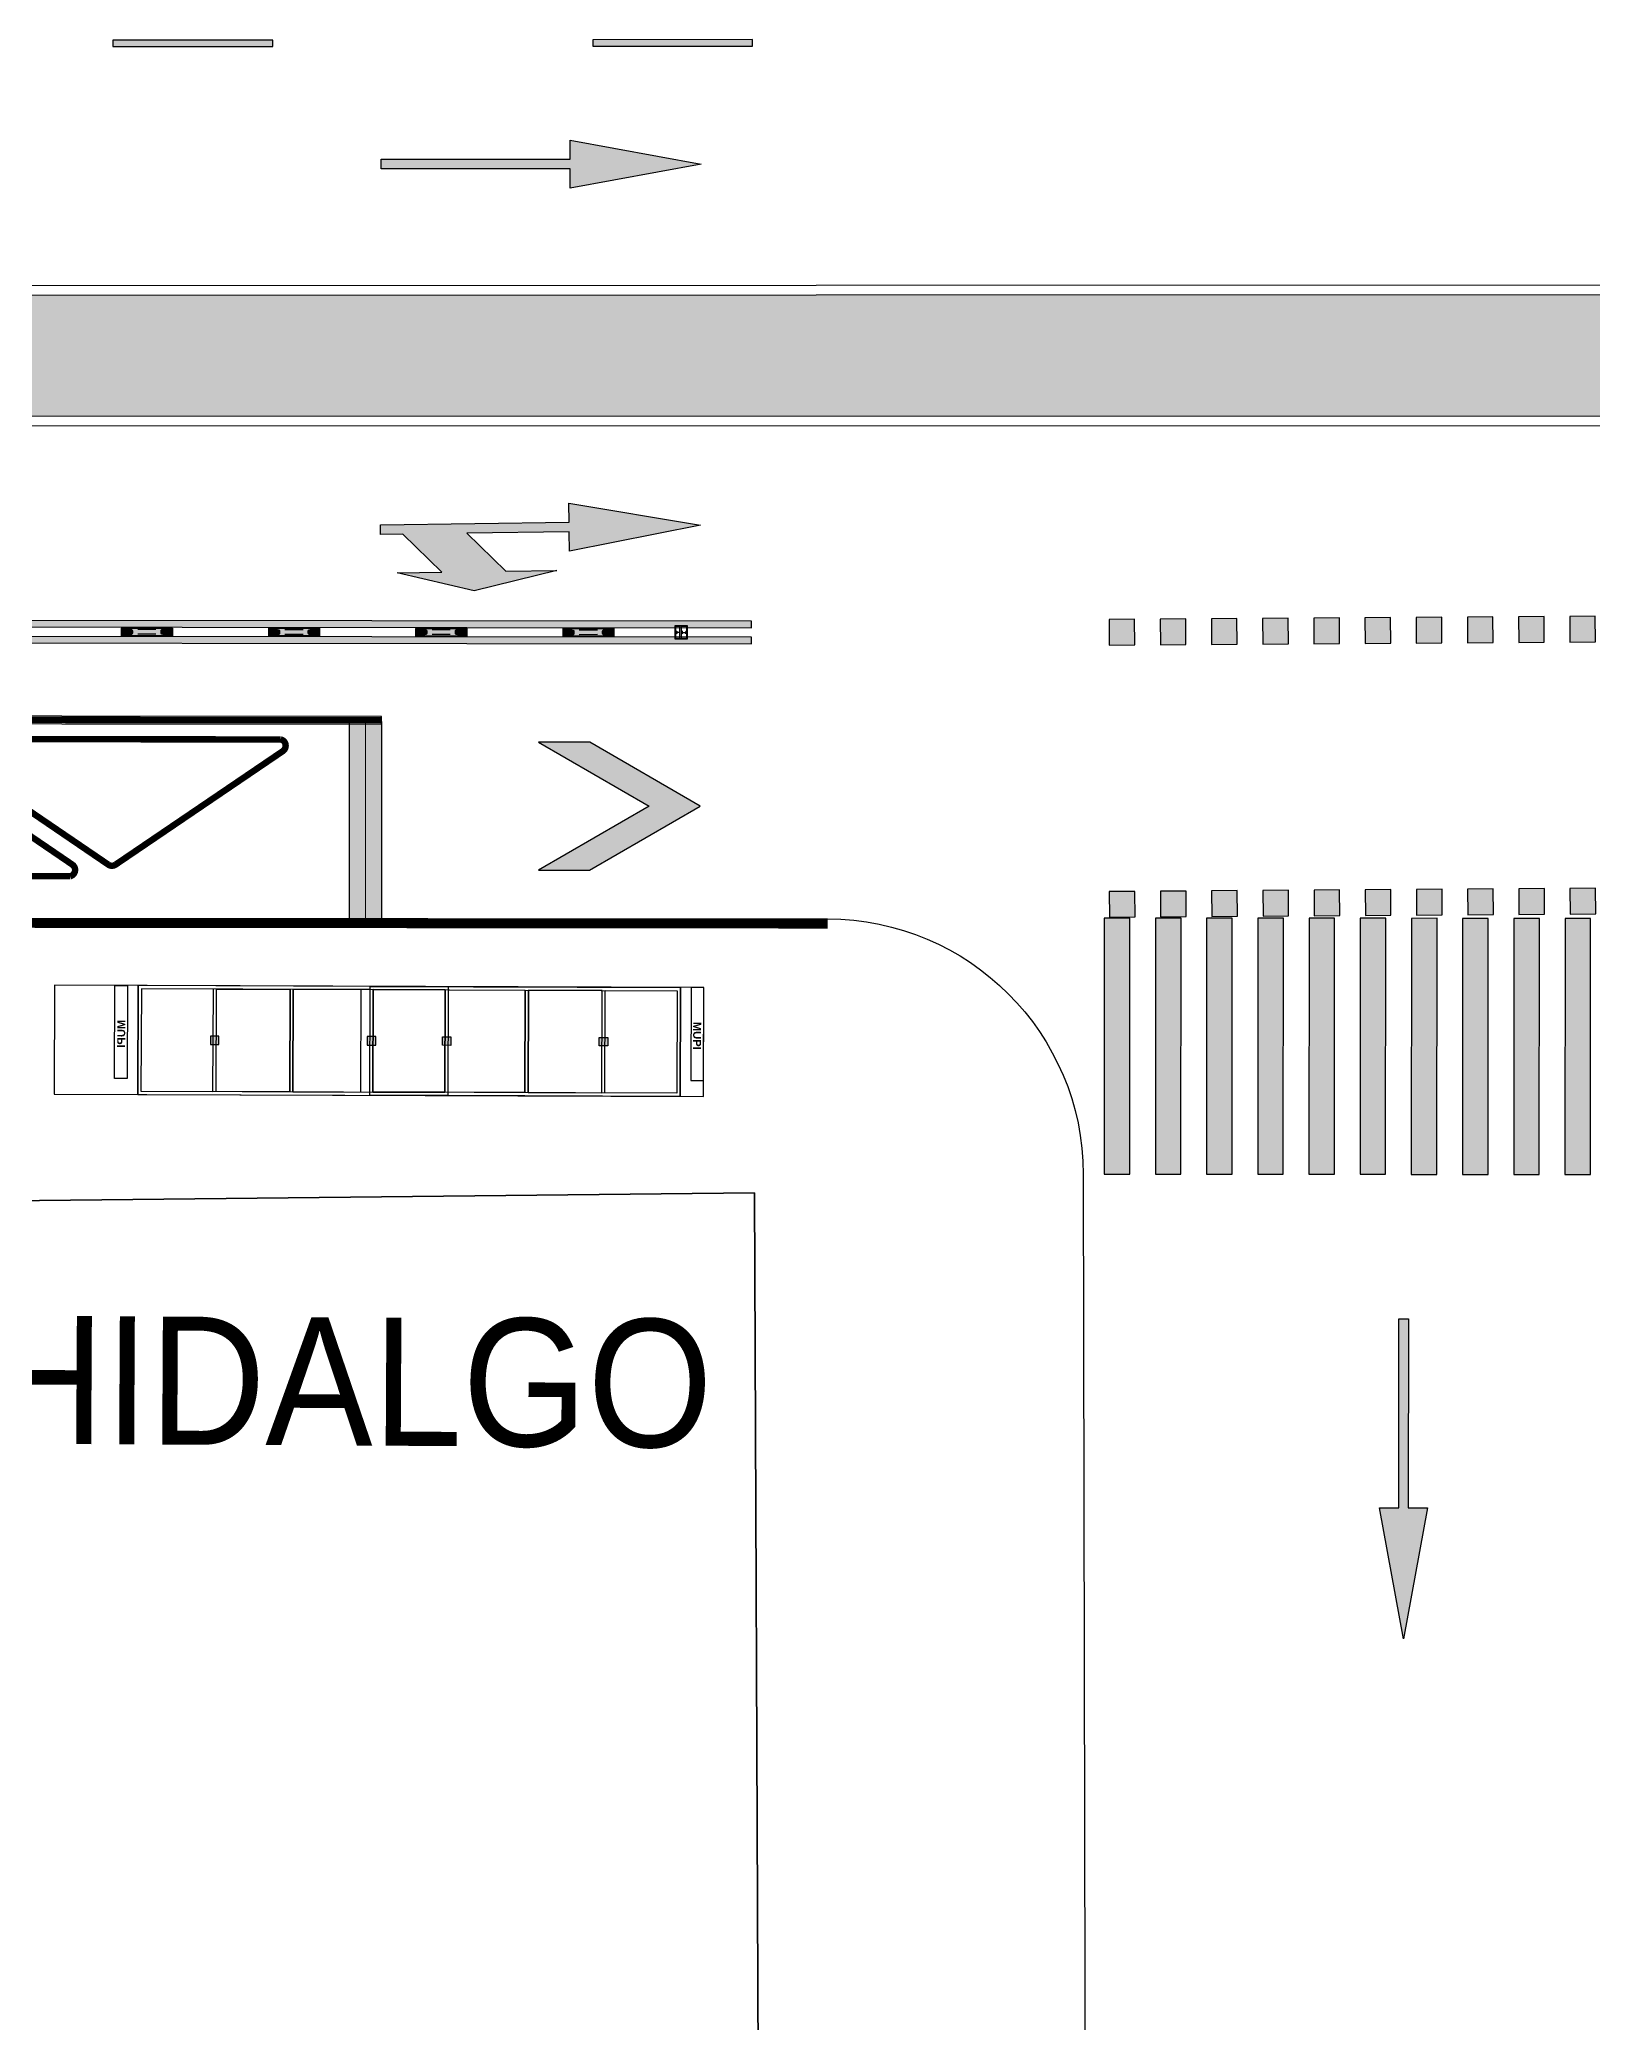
# Model space of a CAD drawing. Header units: metres. Extents: x 668617 to 675126, y 2286318 to 2293677.
# Drawn here: x 669121.77 to 669146.04, y 2287185.69 to 2287216.67 of the extents above; entities that cross this region are included whole.
import ezdxf
from ezdxf.enums import TextEntityAlignment as Align

# ---------------------------------------------------------------- set-up
doc = ezdxf.new("R2010")
doc.units = ezdxf.units.M
doc.header["$MEASUREMENT"] = 0
doc.linetypes.add('ACAD_ISO07W100', pattern=[3, 0, -3])
for name, color, linetype in [('CU_VEGETACION', 54, 'Continuous'), ('DMTG-B-CuadrosVerdes', 94, 'Continuous'), ('DMTG-D-CONFIBUS', 1, 'Continuous'), ('DMTG-M-PALETA', 60, 'Continuous'), ('DMTG-M-PARABUS', 1, 'Continuous'), ('DMTG-PB-BANQUETAS', 251, 'Continuous'), ('DMTG-PB-LOTIFICACION', 253, 'Continuous'), ('DMTG-PB-MANZANAS', 251, 'Continuous'), ('DMTG-SH-FLECHA FRENTE', 252, 'Continuous'), ('DMTG-SH-FLECHA FRENTE DERECHA', 252, 'Continuous'), ('DMTG-SH-LINEA DISCONTINUA', 252, 'Continuous'), ('DMTG-SH-LINEA DOBLE', 252, 'Continuous'), ('DMTG-SH-LINEA GUARNICION', 40, 'Continuous'), ('DMTG-SH-PARADA', 252, 'Continuous'), ('DMTG-SH-PASO PEATONAL', 253, 'Continuous'), ('DMTG-X-NOM CALLES', 250, 'Continuous')]:
    doc.layers.add(name, color=color, linetype=linetype)
doc.styles.add('CALLE', font='arial.ttf', dxfattribs={"height": 9})
doc.styles.get("Standard").update_dxf_attribs({"font": 'arial.ttf'})
pattern_1 = [(0, (0, 0), (0, 6.985), [5.08, -1.905]), (90, (0, 0), (-6.985, 4e-16), [5.08, -1.905])]

# ---------------------------------------------------------------- blocks, each defined once
blk = doc.blocks.new('*U207')
h = blk.add_hatch(color=252)
h.dxf.hatch_style = 1
h.paths.add_polyline_path([(-1.817, -23.238), (-0.817, -24.968), (-0.817, -24.168), (-1.817, -22.438), (-2.817, -24.168), (-2.817, -24.968)])
h.paths.add_polyline_path([(-1.817, -0.786), (-0.817, -2.516), (-0.817, -1.716), (-1.817, 0.014), (-2.817, -1.716), (-2.817, -2.516)])
h = blk.add_hatch(color=252)
h.dxf.hatch_style = 1
h.paths.add_polyline_path([(-3.215, -19.968), (-3.095, -19.968), (-3.095, -5.468), (-3.133, -5.468), (-3.133, -4.969), (-3.215, -4.969)])
h = blk.add_hatch(color=252)
h.dxf.hatch_style = 1
h.paths.add_polyline_path([(0, -5.468), (0, -4.968), (-3.133, -4.968), (-3.133, -5.468)])
at = {"color": 252}
for points in [[(-0.817, -2.516), (-0.817, -1.716), (-1.817, 0.014), (-2.817, -1.716), (-2.817, -2.516), (-1.817, -0.786), (-0.817, -2.516)], [(-3.095, -4.969), (-3.215, -4.969), (-3.215, -19.968), (-3.095, -19.968), (-3.095, -4.969)], [(0, -4.968), (0, -5.468), (-3.133, -5.468), (-3.133, -4.968), (0, -4.968)], [(-0.817, -24.968), (-0.817, -24.168), (-1.817, -22.438), (-2.817, -24.168), (-2.817, -24.968), (-1.817, -23.238), (-0.817, -24.968)]]:
    blk.add_lwpolyline(points, dxfattribs=at)
at = {"color": 252, "lineweight": 0, "const_width": 0.1}
blk.add_lwpolyline([(-3.155, -4.969), (-3.155, -19.968)], dxfattribs=at)
at = {"color": 252, "lineweight": 0}
for points in [[(-3.215, -4.969), (-3.215, -19.968)], [(0, -5.218), (-3.133, -5.218)], [(-3.095, -4.969), (-3.095, -19.968)]]:
    blk.add_lwpolyline(points, dxfattribs=at)
at = {"color": 252, "const_width": 0.1}
for points in [[(-2.671, -6.511, 0.64959), (-2.854, -6.545), (-2.854, -11.793, 0.740696), (-2.671, -11.849), (-0.897, -9.239, 0.325184), (-0.897, -9.121), (-2.671, -6.511)], [(-0.896, -9.8, -0.64959), (-0.713, -9.834), (-0.713, -15.082, -0.740696), (-0.896, -15.138), (-2.67, -12.528, -0.325184), (-2.67, -12.41), (-0.896, -9.8)], [(-2.721, -13.111, 0.64959), (-2.904, -13.145), (-2.904, -18.393, 0.740696), (-2.721, -18.449), (-0.947, -15.839, 0.325184), (-0.947, -15.721), (-2.721, -13.111)]]:
    blk.add_lwpolyline(points, format="xyb", dxfattribs=at)
blk = doc.blocks.new('Parabus')
h = blk.add_hatch()
h.set_pattern_fill('ANGLE', color=8)
h.set_pattern_definition(pattern_1)
h.paths.add_polyline_path([(1.175, 1.65), (0.05, 1.65), (0.05, 0.05), (1.175, 0.05), (1.175, 0.784), (1.134, 0.784), (1.134, 0.916), (1.175, 0.916)])
h.paths.add_polyline_path([(2.375, 1.65), (1.225, 1.65), (1.225, 0.916), (1.266, 0.916), (1.266, 0.784), (1.225, 0.784), (1.225, 0.05), (2.375, 0.05)])
h.paths.add_polyline_path([(3.625, 1.65), (2.425, 1.65), (2.425, 0.05), (3.625, 0.05), (3.625, 0.784), (3.584, 0.784), (3.584, 0.916), (3.625, 0.916)])
h.paths.add_polyline_path([(4.8, 1.65), (3.675, 1.65), (3.675, 0.916), (3.716, 0.916), (3.716, 0.784), (3.675, 0.784), (3.675, 0.05), (4.8, 0.05)])
h = blk.add_hatch()
h.set_pattern_fill('ANGLE', color=8)
h.set_pattern_definition(pattern_1)
h.paths.add_polyline_path([(-0.166, 0), (-0.166, 1.45), (-0.366, 1.45), (-0.366, 0)])
h = blk.add_hatch(color=252)
h.dxf.hatch_style = 1
h.paths.add_polyline_path([(1.266, 0.784), (1.134, 0.784), (1.134, 0.916), (1.266, 0.916)])
h.paths.add_polyline_path([(3.584, 0.784), (3.584, 0.916), (3.716, 0.916), (3.716, 0.784)])
at = {"color": 252}
for points in [[(4.85, 0), (0, 0), (0, 1.7), (4.85, 1.7)], [(4.8, 0.05), (0.05, 0.05), (0.05, 1.65), (4.8, 1.65)], [(0.05, 1.65), (1.175, 1.65), (1.175, 0.05), (0.05, 0.05)], [(1.225, 0.05), (2.375, 0.05), (2.375, 1.65), (1.225, 1.65)], [(2.425, 1.65), (3.625, 1.65), (3.625, 0.05), (2.425, 0.05)], [(3.675, 1.65), (4.8, 1.65), (4.8, 0.05), (3.675, 0.05)], [(-0.166, 0), (-0.166, 1.45), (-0.366, 1.45), (-0.366, 0)], [(1.266, 0.784), (1.134, 0.784), (1.134, 0.916), (1.266, 0.916)], [(3.584, 0.784), (3.584, 0.916), (3.716, 0.916), (3.716, 0.784)]]:
    blk.add_lwpolyline(points, close=True, dxfattribs=at)
for points in [[(0, 1.7), (0, 0)], [(1.175, 1.65), (1.175, 0.05)], [(1.225, 1.65), (1.225, 0.05)], [(2.375, 1.65), (2.375, 0.05)], [(2.425, 1.65), (2.425, 0.05)], [(3.625, 1.65), (3.625, 0.05)], [(3.675, 1.65), (3.675, 0.05)], [(4.85, 1.7), (4.85, 0)]]:
    blk.add_lwpolyline(points, dxfattribs=at)
at = {"color": 252, "insert": (-0.325, 0.535), "char_height": 0.125, "attachment_point": 1, "rotation": 90}
blk.add_mtext_dynamic_manual_height_columns('{\\fArial|b1|i0|c0|p34;MUPI}', width=0.63428, gutter_width=12.5, heights=[0], dxfattribs=at)
blk = doc.blocks.new('*U70')
for points in [[(1.2, 0.2), (19.004, 0.2), (19.004, 0.3), (1.2, 0.3)], [(1.2, -0.05), (19.004, -0.05), (19.004, 0.05), (1.2, 0.05)]]:
    blk.add_hatch(color=252).paths.add_polyline_path(points)
for points in [[(1.2, 0.2), (19.004, 0.2), (19.004, 0.3), (1.2, 0.3)], [(1.2, -0.05), (19.004, -0.05), (19.004, 0.05), (1.2, 0.05)]]:
    blk.add_lwpolyline(points, close=True)
blk = doc.blocks.new('*U122')
h = blk.add_hatch(color=256)
h.dxf.hatch_style = 1
h.paths.add_polyline_path([(0.024, 4.25), (0.424, 4.25), (0.424, 4.65), (0.024, 4.65)])
h = blk.add_hatch(color=256)
h.dxf.hatch_style = 1
h.paths.add_polyline_path([(0.824, 4.25), (1.224, 4.25), (1.224, 4.65), (0.824, 4.65)])
h = blk.add_hatch(color=256)
h.dxf.hatch_style = 1
h.paths.add_polyline_path([(0.824, 4.25), (1.224, 4.25), (1.224, 4.65), (0.824, 4.65)])
h = blk.add_hatch(color=256)
h.dxf.hatch_style = 1
h.paths.add_polyline_path([(1.624, 4.25), (2.024, 4.25), (2.024, 4.65), (1.624, 4.65)])
h = blk.add_hatch(color=256)
h.dxf.hatch_style = 1
h.paths.add_polyline_path([(1.624, 4.25), (2.024, 4.25), (2.024, 4.65), (1.624, 4.65)])
h = blk.add_hatch(color=256)
h.dxf.hatch_style = 1
h.paths.add_polyline_path([(2.424, 4.25), (2.824, 4.25), (2.824, 4.65), (2.424, 4.65)])
h = blk.add_hatch(color=256)
h.dxf.hatch_style = 1
h.paths.add_polyline_path([(2.424, 4.25), (2.824, 4.25), (2.824, 4.65), (2.424, 4.65)])
h = blk.add_hatch(color=256)
h.dxf.hatch_style = 1
h.paths.add_polyline_path([(3.224, 4.25), (3.624, 4.25), (3.624, 4.65), (3.224, 4.65)])
h = blk.add_hatch(color=256)
h.dxf.hatch_style = 1
h.paths.add_polyline_path([(3.224, 4.25), (3.624, 4.25), (3.624, 4.65), (3.224, 4.65)])
h = blk.add_hatch(color=256)
h.dxf.hatch_style = 1
h.paths.add_polyline_path([(4.024, 4.25), (4.424, 4.25), (4.424, 4.65), (4.024, 4.65)])
h = blk.add_hatch(color=256)
h.dxf.hatch_style = 1
h.paths.add_polyline_path([(4.024, 4.25), (4.424, 4.25), (4.424, 4.65), (4.024, 4.65)])
h = blk.add_hatch(color=256)
h.dxf.hatch_style = 1
h.paths.add_polyline_path([(4.824, 4.25), (5.224, 4.25), (5.224, 4.65), (4.824, 4.65)])
h = blk.add_hatch(color=256)
h.dxf.hatch_style = 1
h.paths.add_polyline_path([(4.824, 4.25), (5.224, 4.25), (5.224, 4.65), (4.824, 4.65)])
h = blk.add_hatch(color=256)
h.dxf.hatch_style = 1
h.paths.add_polyline_path([(5.624, 4.25), (6.024, 4.25), (6.024, 4.65), (5.624, 4.65)])
h = blk.add_hatch(color=256)
h.dxf.hatch_style = 1
h.paths.add_polyline_path([(5.624, 4.25), (6.024, 4.25), (6.024, 4.65), (5.624, 4.65)])
h = blk.add_hatch(color=256)
h.dxf.hatch_style = 1
h.paths.add_polyline_path([(6.424, 4.25), (6.824, 4.25), (6.824, 4.65), (6.424, 4.65)])
h = blk.add_hatch(color=256)
h.dxf.hatch_style = 1
h.paths.add_polyline_path([(6.424, 4.25), (6.824, 4.25), (6.824, 4.65), (6.424, 4.65)])
h = blk.add_hatch(color=256)
h.dxf.hatch_style = 1
h.paths.add_polyline_path([(7.224, 4.25), (7.624, 4.25), (7.624, 4.65), (7.224, 4.65)])
h = blk.add_hatch(color=256)
h.dxf.hatch_style = 1
h.paths.add_polyline_path([(7.224, 4.25), (7.624, 4.25), (7.624, 4.65), (7.224, 4.65)])
h = blk.add_hatch(color=256)
h.dxf.hatch_style = 1
h.paths.add_polyline_path([(8.024, 4.25), (8.424, 4.25), (8.424, 4.65), (8.024, 4.65)])
h = blk.add_hatch(color=256)
h.dxf.hatch_style = 1
h.paths.add_polyline_path([(8.024, 4.25), (8.424, 4.25), (8.424, 4.65), (8.024, 4.65)])
h = blk.add_hatch(color=256)
h.dxf.hatch_style = 1
h.paths.add_polyline_path([(8.824, 4.25), (9.224, 4.25), (9.224, 4.65), (8.824, 4.65)])
h = blk.add_hatch(color=256)
h.dxf.hatch_style = 1
h.paths.add_polyline_path([(0, 0), (0.4, 0), (0.4, 0.4), (0, 0.4)])
h = blk.add_hatch(color=256)
h.dxf.hatch_style = 1
h.paths.add_polyline_path([(0.8, 0), (1.2, 0), (1.2, 0.4), (0.8, 0.4)])
h = blk.add_hatch(color=256)
h.dxf.hatch_style = 1
h.paths.add_polyline_path([(0.8, 0), (1.2, 0), (1.2, 0.4), (0.8, 0.4)])
h = blk.add_hatch(color=256)
h.dxf.hatch_style = 1
h.paths.add_polyline_path([(1.6, 0), (2, 0), (2, 0.4), (1.6, 0.4)])
h = blk.add_hatch(color=256)
h.dxf.hatch_style = 1
h.paths.add_polyline_path([(1.6, 0), (2, 0), (2, 0.4), (1.6, 0.4)])
h = blk.add_hatch(color=256)
h.dxf.hatch_style = 1
h.paths.add_polyline_path([(2.4, 0), (2.8, 0), (2.8, 0.4), (2.4, 0.4)])
h = blk.add_hatch(color=256)
h.dxf.hatch_style = 1
h.paths.add_polyline_path([(2.4, 0), (2.8, 0), (2.8, 0.4), (2.4, 0.4)])
h = blk.add_hatch(color=256)
h.dxf.hatch_style = 1
h.paths.add_polyline_path([(3.2, 0), (3.6, 0), (3.6, 0.4), (3.2, 0.4)])
h = blk.add_hatch(color=256)
h.dxf.hatch_style = 1
h.paths.add_polyline_path([(3.2, 0), (3.6, 0), (3.6, 0.4), (3.2, 0.4)])
h = blk.add_hatch(color=256)
h.dxf.hatch_style = 1
h.paths.add_polyline_path([(4, 0), (4.4, 0), (4.4, 0.4), (4, 0.4)])
h = blk.add_hatch(color=256)
h.dxf.hatch_style = 1
h.paths.add_polyline_path([(4, 0), (4.4, 0), (4.4, 0.4), (4, 0.4)])
h = blk.add_hatch(color=256)
h.dxf.hatch_style = 1
h.paths.add_polyline_path([(4.8, 0), (5.2, 0), (5.2, 0.4), (4.8, 0.4)])
h = blk.add_hatch(color=256)
h.dxf.hatch_style = 1
h.paths.add_polyline_path([(4.8, 0), (5.2, 0), (5.2, 0.4), (4.8, 0.4)])
h = blk.add_hatch(color=256)
h.dxf.hatch_style = 1
h.paths.add_polyline_path([(5.6, 0), (6, 0), (6, 0.4), (5.6, 0.4)])
h = blk.add_hatch(color=256)
h.dxf.hatch_style = 1
h.paths.add_polyline_path([(5.6, 0), (6, 0), (6, 0.4), (5.6, 0.4)])
h = blk.add_hatch(color=256)
h.dxf.hatch_style = 1
h.paths.add_polyline_path([(6.4, 0), (6.8, 0), (6.8, 0.4), (6.4, 0.4)])
h = blk.add_hatch(color=256)
h.dxf.hatch_style = 1
h.paths.add_polyline_path([(6.4, 0), (6.8, 0), (6.8, 0.4), (6.4, 0.4)])
h = blk.add_hatch(color=256)
h.dxf.hatch_style = 1
h.paths.add_polyline_path([(7.2, 0), (7.6, 0), (7.6, 0.4), (7.2, 0.4)])
h = blk.add_hatch(color=256)
h.dxf.hatch_style = 1
h.paths.add_polyline_path([(7.2, 0), (7.6, 0), (7.6, 0.4), (7.2, 0.4)])
h = blk.add_hatch(color=256)
h.dxf.hatch_style = 1
h.paths.add_polyline_path([(8, 0), (8.4, 0), (8.4, 0.4), (8, 0.4)])
h = blk.add_hatch(color=256)
h.dxf.hatch_style = 1
h.paths.add_polyline_path([(8, 0), (8.4, 0), (8.4, 0.4), (8, 0.4)])
h = blk.add_hatch(color=256)
h.dxf.hatch_style = 1
h.paths.add_polyline_path([(8.8, 0), (9.2, 0), (9.2, 0.4), (8.8, 0.4)])
for points in [[(0.024, 4.25), (0.424, 4.25), (0.424, 4.65), (0.024, 4.65)], [(0.824, 4.25), (1.224, 4.25), (1.224, 4.65), (0.824, 4.65)], [(0.824, 4.25), (1.224, 4.25), (1.224, 4.65), (0.824, 4.65)], [(1.624, 4.25), (2.024, 4.25), (2.024, 4.65), (1.624, 4.65)], [(1.624, 4.25), (2.024, 4.25), (2.024, 4.65), (1.624, 4.65)], [(2.424, 4.25), (2.824, 4.25), (2.824, 4.65), (2.424, 4.65)], [(2.424, 4.25), (2.824, 4.25), (2.824, 4.65), (2.424, 4.65)], [(3.224, 4.25), (3.624, 4.25), (3.624, 4.65), (3.224, 4.65)], [(3.224, 4.25), (3.624, 4.25), (3.624, 4.65), (3.224, 4.65)], [(4.024, 4.25), (4.424, 4.25), (4.424, 4.65), (4.024, 4.65)], [(4.024, 4.25), (4.424, 4.25), (4.424, 4.65), (4.024, 4.65)], [(4.824, 4.25), (5.224, 4.25), (5.224, 4.65), (4.824, 4.65)], [(4.824, 4.25), (5.224, 4.25), (5.224, 4.65), (4.824, 4.65)], [(5.624, 4.25), (6.024, 4.25), (6.024, 4.65), (5.624, 4.65)], [(5.624, 4.25), (6.024, 4.25), (6.024, 4.65), (5.624, 4.65)], [(6.424, 4.25), (6.824, 4.25), (6.824, 4.65), (6.424, 4.65)], [(6.424, 4.25), (6.824, 4.25), (6.824, 4.65), (6.424, 4.65)], [(7.224, 4.25), (7.624, 4.25), (7.624, 4.65), (7.224, 4.65)], [(7.224, 4.25), (7.624, 4.25), (7.624, 4.65), (7.224, 4.65)], [(8.024, 4.25), (8.424, 4.25), (8.424, 4.65), (8.024, 4.65)], [(8.024, 4.25), (8.424, 4.25), (8.424, 4.65), (8.024, 4.65)], [(8.824, 4.25), (9.224, 4.25), (9.224, 4.65), (8.824, 4.65)], [(0, 0), (0.4, 0), (0.4, 0.4), (0, 0.4)], [(0.8, 0), (1.2, 0), (1.2, 0.4), (0.8, 0.4)], [(0.8, 0), (1.2, 0), (1.2, 0.4), (0.8, 0.4)], [(1.6, 0), (2, 0), (2, 0.4), (1.6, 0.4)], [(1.6, 0), (2, 0), (2, 0.4), (1.6, 0.4)], [(2.4, 0), (2.8, 0), (2.8, 0.4), (2.4, 0.4)], [(2.4, 0), (2.8, 0), (2.8, 0.4), (2.4, 0.4)], [(3.2, 0), (3.6, 0), (3.6, 0.4), (3.2, 0.4)], [(3.2, 0), (3.6, 0), (3.6, 0.4), (3.2, 0.4)], [(4, 0), (4.4, 0), (4.4, 0.4), (4, 0.4)], [(4, 0), (4.4, 0), (4.4, 0.4), (4, 0.4)], [(4.8, 0), (5.2, 0), (5.2, 0.4), (4.8, 0.4)], [(4.8, 0), (5.2, 0), (5.2, 0.4), (4.8, 0.4)], [(5.6, 0), (6, 0), (6, 0.4), (5.6, 0.4)], [(5.6, 0), (6, 0), (6, 0.4), (5.6, 0.4)], [(6.4, 0), (6.8, 0), (6.8, 0.4), (6.4, 0.4)], [(6.4, 0), (6.8, 0), (6.8, 0.4), (6.4, 0.4)], [(7.2, 0), (7.6, 0), (7.6, 0.4), (7.2, 0.4)], [(7.2, 0), (7.6, 0), (7.6, 0.4), (7.2, 0.4)], [(8, 0), (8.4, 0), (8.4, 0.4), (8, 0.4)], [(8, 0), (8.4, 0), (8.4, 0.4), (8, 0.4)], [(8.8, 0), (9.2, 0), (9.2, 0.4), (8.8, 0.4)]]:
    blk.add_lwpolyline(points, close=True)
blk = doc.blocks.new('*U26')
at = {"ltscale": 0.1, "true_color": 0xf8d731}
h = blk.add_hatch(color=40, dxfattribs=at)
h.dxf.hatch_style = 1
h.paths.add_polyline_path([(0, -0.115), (0, -0.235), (0.163, -0.197, 0.348227), (0.171, -0.187), (0.171, -0.163, 0.348227), (0.163, -0.153)])
h.paths.add_polyline_path([(0.151, -0.171), (0.151, -0.179), (0.02, -0.21), (0.02, -0.14)], flags=16)
at = {"lineweight": 60}
h = blk.add_hatch(color=72, dxfattribs=at)
h.dxf.hatch_style = 1
h.paths.add_polyline_path([(0.02, -0.21), (0.151, -0.179), (0.151, -0.171), (0.02, -0.14)])
at = {"ltscale": 0.1, "true_color": 0xf8d731}
h = blk.add_hatch(color=40, dxfattribs=at)
h.dxf.hatch_style = 1
h.set_gradient(color1=(248, 153, 30), color2=(248, 215, 49), rotation=90, name='CYLINDER')
h.paths.add_polyline_path([(0.756, -0.235), (0.632, -0.207, -0.349253), (0.617, -0.187), (0.617, -0.163, -0.000038), (0.617, -0.163, -0.349253), (0.632, -0.143), (0.756, -0.115), (0.044, -0.115), (0.165, -0.143, -0.348227), (0.181, -0.163), (0.181, -0.187, -0.348227), (0.165, -0.207), (0.044, -0.235)])
h = blk.add_hatch(color=40, dxfattribs=at)
h.dxf.hatch_style = 1
h.paths.add_polyline_path([(0.634, -0.153, 0.349253), (0.627, -0.163), (0.627, -0.187, 0.349253), (0.634, -0.197), (0.8, -0.235), (0.8, -0.115)])
h.paths.add_polyline_path([(0.78, -0.14), (0.647, -0.171), (0.647, -0.179), (0.78, -0.21)], flags=16)
at = {"lineweight": 60}
h = blk.add_hatch(color=22, dxfattribs=at)
h.dxf.hatch_style = 1
h.paths.add_polyline_path([(0.647, -0.179), (0.78, -0.21), (0.78, -0.14), (0.647, -0.171)])
at = {"color": 40, "true_color": 0xf8d731}
for points in [[(0, -0.115), (0, -0.235), (0.163, -0.197, 0.348227), (0.171, -0.187), (0.171, -0.163, 0.348227), (0.163, -0.153)], [(0.617, -0.163), (0.617, -0.187, 0.349253), (0.632, -0.207), (0.756, -0.235), (0.044, -0.235), (0.165, -0.207, 0.348227), (0.181, -0.187), (0.181, -0.163, 0.348227), (0.165, -0.143), (0.044, -0.115), (0.756, -0.115), (0.632, -0.143, 0.349253), (0.617, -0.163, 0.000038)], [(0.8, -0.235), (0.634, -0.197, -0.349253), (0.627, -0.187), (0.627, -0.163, -0.349253), (0.634, -0.153), (0.8, -0.115)]]:
    blk.add_lwpolyline(points, format="xyb", close=True, dxfattribs=at)
for points in [[(0.044, -0.115), (0, -0.115)], [(0, -0.235), (0.044, -0.235)], [(0.756, -0.115), (0.8, -0.115)], [(0.756, -0.235), (0.8, -0.235)]]:
    blk.add_lwpolyline(points, dxfattribs=at)
for points in [[(0.02, -0.14), (0.02, -0.21), (0.151, -0.179), (0.151, -0.171)], [(0.78, -0.21), (0.647, -0.179), (0.647, -0.171), (0.78, -0.14)]]:
    blk.add_lwpolyline(points, close=True, dxfattribs=at)
at = {"color": 1, "ltscale": 0.1}
for points in [[(0.541, -0.139), (0.259, -0.139)], [(0.541, -0.211), (0.259, -0.211)]]:
    blk.add_lwpolyline(points, dxfattribs=at)
blk = doc.blocks.new('*U68')
at = {"layer": 'DMTG-D-CONFIBUS', "rotation": 0.06683931164646181}
blk.add_blockref('*U26', (0, 0.175), dxfattribs=at)
blk = doc.blocks.new('*U61')
blk.add_hatch(color=252).paths.add_polyline_path([(-2.435, 3.088), (-2.435, 2.738), (-2.585, 2.738), (-2.585, 5.688), (-2.885, 5.688), (-2.51, 7.738), (-2.135, 5.688), (-2.435, 5.688), (-2.435, 4.088), (-1.835, 4.688), (-1.835, 5.488), (-1.535, 4.188), (-1.835, 2.988), (-1.835, 3.688)])
at = {"color": 252}
blk.add_lwpolyline([(-2.435, 3.088), (-2.435, 2.738), (-2.585, 2.738), (-2.585, 5.688), (-2.885, 5.688), (-2.51, 7.738), (-2.135, 5.688), (-2.435, 5.688), (-2.435, 4.088), (-1.835, 4.688), (-1.835, 5.488), (-1.535, 4.188), (-1.835, 2.988), (-1.835, 3.688)], close=True, dxfattribs=at)
blk = doc.blocks.new('*U60')
blk.add_hatch(color=252).paths.add_polyline_path([(-2.063, 9.788), (-2.438, 7.738), (-2.138, 7.738), (-2.138, 4.788), (-1.988, 4.788), (-1.988, 7.738), (-1.688, 7.738)])
at = {"color": 252}
blk.add_lwpolyline([(-2.063, 9.788), (-2.438, 7.738), (-2.138, 7.738), (-2.138, 4.788), (-1.988, 4.788), (-1.988, 7.738), (-1.688, 7.738), (-2.063, 9.788)], dxfattribs=at)
blk = doc.blocks.new('*U187')
at = {"linetype": 'Continuous'}
for points in [[(-0.1, 0), (0.1, 0), (0.1, 0.2), (-0.1, 0.2)], [(-0.1, 0.1), (0.1, 0.1), (0.1, 0.08), (-0.1, 0.08)]]:
    blk.add_lwpolyline(points, close=True, dxfattribs=at)
for points in [[(0.09, 0.1), (0.09, 0.19), (-0.09, 0.19), (-0.09, 0.1)], [(-0.09, 0.08), (-0.09, 0.01), (0.09, 0.01), (0.09, 0.08)], [(-0.02, 0.115), (0.02, 0.115)], [(0, 0.115), (0, 0.19)], [(0, 0.08), (0, 0.01)]]:
    blk.add_lwpolyline(points, dxfattribs=at)
for centre in [(-0.017, 0.174), (-0.017, 0.027), (0.017, 0.174), (0.017, 0.027)]:
    blk.add_circle(centre, 0.0035, dxfattribs=at)
for start, end in [(142.8541, 180.316), (359.684, 37.1459)]:
    blk.add_arc((0, 0.1), 0.025, start, end, dxfattribs=at)
blk = doc.blocks.new('*U311')
at = {"transparency": 33554687}
h = blk.add_hatch(color=252, dxfattribs=at)
h.dxf.hatch_style = 1
h.paths.add_polyline_path([(0.44, 8.889), (0.46, 9.289), (-3.536, 9.486), (-3.555, 9.087)])
h = blk.add_hatch(color=252, dxfattribs=at)
h.dxf.hatch_style = 1
h.paths.add_polyline_path([(0.4, 8.09), (0.42, 8.49), (-3.575, 8.687), (-3.595, 8.288)])
h = blk.add_hatch(color=252, dxfattribs=at)
h.dxf.hatch_style = 1
h.paths.add_polyline_path([(0.361, 7.291), (0.38, 7.691), (-3.615, 7.888), (-3.634, 7.489)])
h = blk.add_hatch(color=252, dxfattribs=at)
h.dxf.hatch_style = 1
h.paths.add_polyline_path([(0.321, 6.492), (0.341, 6.892), (-3.654, 7.089), (-3.674, 6.69)])
h = blk.add_hatch(color=252, dxfattribs=at)
h.dxf.hatch_style = 1
h.paths.add_polyline_path([(0.282, 5.693), (0.301, 6.093), (-3.694, 6.29), (-3.713, 5.891)])
h = blk.add_hatch(color=252, dxfattribs=at)
h.dxf.hatch_style = 1
h.paths.add_polyline_path([(0.242, 4.894), (0.262, 5.294), (-3.733, 5.491), (-3.753, 5.092)])
h = blk.add_hatch(color=252, dxfattribs=at)
h.dxf.hatch_style = 1
h.paths.add_polyline_path([(0.203, 4.095), (0.222, 4.495), (-3.773, 4.692), (-3.793, 4.293)])
h = blk.add_hatch(color=252, dxfattribs=at)
h.dxf.hatch_style = 1
h.paths.add_polyline_path([(0.163, 3.296), (0.183, 3.695), (-3.812, 3.893), (-3.832, 3.494)])
h = blk.add_hatch(color=252, dxfattribs=at)
h.dxf.hatch_style = 1
h.paths.add_polyline_path([(0.124, 2.497), (0.143, 2.896), (-3.852, 3.094), (-3.872, 2.695)])
h = blk.add_hatch(color=252, dxfattribs=at)
h.dxf.hatch_style = 1
h.paths.add_polyline_path([(0.084, 1.698), (0.104, 2.097), (-3.891, 2.295), (-3.911, 1.896)])
h = blk.add_hatch(color=252, dxfattribs=at)
h.dxf.hatch_style = 1
h.paths.add_polyline_path([(0.044, 0.899), (0.064, 1.298), (-3.931, 1.496), (-3.951, 1.097)])
h = blk.add_hatch(color=252, dxfattribs=at)
h.dxf.hatch_style = 1
h.paths.add_polyline_path([(0.005, 0.1), (0.025, 0.499), (-3.97, 0.697), (-3.99, 0.298)])
for points in [[(0.44, 8.889), (0.46, 9.289), (-3.536, 9.486), (-3.555, 9.087)], [(0.4, 8.09), (0.42, 8.49), (-3.575, 8.687), (-3.595, 8.288)], [(0.361, 7.291), (0.38, 7.691), (-3.615, 7.888), (-3.634, 7.489)], [(0.321, 6.492), (0.341, 6.892), (-3.654, 7.089), (-3.674, 6.69)], [(0.282, 5.693), (0.301, 6.093), (-3.694, 6.29), (-3.713, 5.891)], [(0.242, 4.894), (0.262, 5.294), (-3.733, 5.491), (-3.753, 5.092)], [(0.203, 4.095), (0.222, 4.495), (-3.773, 4.692), (-3.793, 4.293)], [(0.163, 3.296), (0.183, 3.695), (-3.812, 3.893), (-3.832, 3.494)], [(0.124, 2.497), (0.143, 2.896), (-3.852, 3.094), (-3.872, 2.695)], [(0.084, 1.698), (0.104, 2.097), (-3.891, 2.295), (-3.911, 1.896)], [(0.044, 0.899), (0.064, 1.298), (-3.931, 1.496), (-3.951, 1.097)], [(0.005, 0.1), (0.025, 0.499), (-3.97, 0.697), (-3.99, 0.298)]]:
    blk.add_lwpolyline(points, close=True)
at = {"layer": 'Defpoints', "color": 255, "linetype": 'ACAD_ISO07W100'}
for p, q in [((-2.916, 0.901), (0.18, 0.748)), ((-2.797, 0.138), (0.3, -0.015))]:
    blk.add_line(p, q, dxfattribs=at)

msp = doc.modelspace()

# ---------------------------------------------------------------- hatches: boundary and pattern name
at = {"layer": 'CU_VEGETACION'}
h = msp.add_hatch(dxfattribs=at)
h.set_pattern_fill('GRASS', color=256, scale=0.25, angle=1.056706)
h.set_pattern_definition([(92.53632, (668987.63236, 2287172.38601), (-0.18442637, 0.16878067), [0.046875, -0.30667839]), (47.53632, (668987.63236, 2287172.386), (-0.18442637, 0.16878067), [0.046875, -0.203125]), (137.53632, (668987.63236, 2287172.386), (-0.16878067, -0.18442637), [0.046875, -0.203125])])
edge = h.paths.add_edge_path()
edge.add_arc((669034.37137, 2287211.70166), 0.95164, 94.767135, 269.699271, ccw=False)
edge.add_line((669034.29228, 2287212.65001), (669241.61273, 2287212.71906))
edge.add_line((669241.61273, 2287212.71906), (669365.5774, 2287212.76035))
edge.add_line((669365.5774, 2287212.76035), (669388.52584, 2287213.72772))
edge.add_line((669388.52584, 2287213.72772), (669388.51451, 2287212.83267))
edge.add_line((669388.51451, 2287212.83267), (669381.8469, 2287212.25465))
edge.add_line((669381.8469, 2287212.25465), (669365.30851, 2287210.86026))
edge.add_line((669365.30851, 2287210.86026), (669034.36637, 2287210.75003))
at = {"layer": 'DMTG-SH-LINEA DISCONTINUA'}
for points in [[(669125.41491, 2287216.66348), (669122.91492, 2287216.66157), (669122.91499, 2287216.56157), (669125.41499, 2287216.56348)], [(669132.91491, 2287216.6692), (669130.41491, 2287216.66729), (669130.41499, 2287216.56729), (669132.91499, 2287216.5692)]]:
    msp.add_hatch(color=256, dxfattribs=at).paths.add_polyline_path(points)

# ---------------------------------------------------------------- linework, layer by layer
at = {"layer": 'DMTG-M-PARABUS'}
msp.add_lwpolyline([(669132.1535, 2287201.85847), (669122.00356, 2287201.89437), (669121.99755, 2287200.19438), (669132.14748, 2287200.15848)], close=True, dxfattribs=at)
msp.add_lwpolyline([(669132.1535, 2287201.85847), (669122.00356, 2287201.89437), (669121.99755, 2287200.19438), (669132.14748, 2287200.15848)], close=True, dxfattribs=at)
msp.add_lwpolyline([(669132.1535, 2287201.85847), (669122.00356, 2287201.89437), (669121.99755, 2287200.19438), (669132.14748, 2287200.15848)], close=True, dxfattribs=at)
at = {"layer": 'DMTG-PB-BANQUETAS', "flags": 128}
for points in [[(669034.36602, 2287210.60003, -0.95971921), (669034.28624, 2287212.80001), (669241.61268, 2287212.86906), (669365.57422, 2287212.91035), (669388.67783, 2287213.88426), (669388.66278, 2287212.69481), (669381.85959, 2287212.10519), (669365.31485, 2287210.71027)], [(669034.36637, 2287210.75003, -0.95672443), (669034.29228, 2287212.65001), (669241.61273, 2287212.71906), (669365.5774, 2287212.76035), (669388.52584, 2287213.72772), (669388.51451, 2287212.83267), (669381.8469, 2287212.25465), (669365.30851, 2287210.86026)]]:
    msp.add_lwpolyline(points, format="xyb", close=True, dxfattribs=at)
msp.add_lwpolyline([(669032.40977, 2287202.98045), (669084.13354, 2287202.97661), (669134.08619, 2287202.93147, -0.4133508), (669138.08257, 2287198.93965), (669138.29051, 2287097.15686), (669138.13198, 2287096.54302), (669137.89762, 2287095.95373), (669137.59051, 2287095.39798), (669137.21573, 2287094.88674), (669136.77832, 2287094.42695), (669136.28635, 2287094.02657), (669135.74787, 2287093.69154), (669135.1719, 2287093.42678), (669134.56648, 2287093.23725), (669133.94165, 2287093.12685), (669133.3084, 2287093.09553), (669034.71929, 2287092.3602)], format="xyb", dxfattribs=at)
at = {"layer": 'DMTG-PB-LOTIFICACION', "flags": 128}
for points in [[(669108.16545, 2287198.38578), (669132.9447, 2287198.65109)], [(669132.9447, 2287198.65109), (669133.00282, 2287185.07072)]]:
    msp.add_lwpolyline(points, dxfattribs=at)
at = {"layer": 'DMTG-PB-MANZANAS', "flags": 128}
msp.add_lwpolyline([(669058.32465, 2287097.91945), (669088.49483, 2287097.98765), (669093.70486, 2287097.99979), (669103.835, 2287098.00284), (669115.52506, 2287098.03251), (669123.95512, 2287098.04833), (669133.36518, 2287098.06832), (669133.23652, 2287128.12913), (669133.19415, 2287138.0294), (669133.16182, 2287147.91971), (669133.05435, 2287173.03039), (669133.00282, 2287185.07072), (669132.9447, 2287198.65109), (669108.16545, 2287198.38578), (669095.83578, 2287198.26339), (669081.69625, 2287198.1033), (669070.55662, 2287197.97596)], dxfattribs=at)
at = {"layer": 'DMTG-SH-LINEA DISCONTINUA'}
for points in [[(669125.41491, 2287216.66348), (669122.91492, 2287216.66157), (669122.91499, 2287216.56157), (669125.41499, 2287216.56348)], [(669132.91491, 2287216.6692), (669130.41491, 2287216.66729), (669130.41499, 2287216.56729), (669132.91499, 2287216.5692)]]:
    msp.add_lwpolyline(points, close=True, dxfattribs=at)
at = {"layer": 'DMTG-SH-LINEA GUARNICION', "const_width": 0.15}
msp.add_lwpolyline([(669115.13081, 2287202.87346), (669134.08613, 2287202.85647)], dxfattribs=at)

# ---------------------------------------------------------------- block references
at = {"layer": 'DMTG-B-CuadrosVerdes', "rotation": 0.3765964103662888}
msp.add_blockref('*U122', (669138.49072, 2287202.96015), dxfattribs=at)
at = {"layer": 'DMTG-D-CONFIBUS', "color": 0, "linetype": 'ByBlock', "lineweight": -2, "transparency": 16777216, "rotation": 359.9953444878094}
for p in [(669123.04706, 2287207.41514), (669125.34706, 2287207.41289), (669127.64706, 2287207.41064), (669129.94706, 2287207.4084)]:
    msp.add_blockref('*U68', p, dxfattribs=at)
at = {"layer": 'DMTG-M-PALETA', "color": 1, "rotation": 269.9486631843112}
msp.add_blockref('*U187', (669131.6987, 2287207.40862), dxfattribs=at)
at = {"layer": 'DMTG-M-PARABUS', "xscale": -1}
for rotation in [179.7973364293254, 179.7973364293254, 179.7973364286822]:
    msp.add_blockref('Parabus', (669123.31206, 2287201.88974), dxfattribs=dict(at, rotation=rotation))
at = {"layer": 'DMTG-M-PARABUS'}
for rotation in [179.7973364234328, 179.7973364234328, 179.7973364227895]:
    msp.add_blockref('Parabus', (669131.7875, 2287201.85976), dxfattribs=dict(at, rotation=rotation))
at = {"layer": 'DMTG-SH-FLECHA FRENTE', "xscale": -1}
for p, rotation in [((669122.32341, 2287216.78926), 269.9953445892797), ((669145.1552, 2287201.46865), 179.9527127420658)]:
    msp.add_blockref('*U60', p, dxfattribs=dict(at, rotation=rotation))
at = {"layer": 'DMTG-SH-FLECHA FRENTE DERECHA', "rotation": 270.8082466662424}
msp.add_blockref('*U61', (669124.3957, 2287206.46422), dxfattribs=at)
at = {"layer": 'DMTG-SH-LINEA DOBLE', "rotation": 179.9486631684762}
msp.add_blockref('*U70', (669134.09888, 2287207.53094), dxfattribs=at)
at = {"layer": 'DMTG-SH-PARADA', "rotation": 269.9486624746631}
msp.add_blockref('*U207', (669132.08145, 2287202.87634), dxfattribs=at)
at = {"layer": 'DMTG-SH-PASO PEATONAL', "color": 252, "true_color": 0x939598, "rotation": 92.79815835116301}
msp.add_blockref('*U311', (669147.71014, 2287202.9385), dxfattribs=at)

# ---------------------------------------------------------------- texts
at = {"layer": 'DMTG-X-NOM CALLES', "style": 'CALLE', "width": 0.9}
msp.add_text('AV. HIDALGO', height=2, rotation=359.699186, dxfattribs=at).set_placement((669132.28956, 2287195.67455), align=Align.MIDDLE_RIGHT)

doc.saveas('drawing.dxf')
